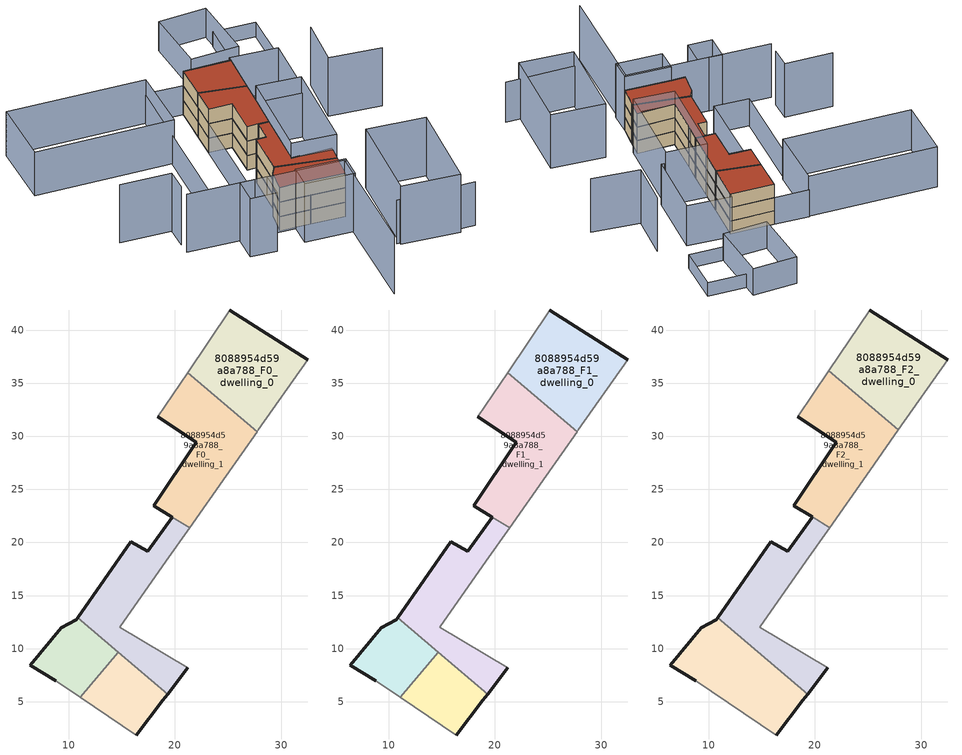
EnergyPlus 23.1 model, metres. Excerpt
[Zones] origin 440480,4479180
8088954d59a8a788_F0_dwelling_0
 floor ground (EU_floor_Construction): 27.87,30.62 32.5,37.23 25.16,41.91 21.2,36 27.76,30.46 z0
 wall outside (EU_wall_Construction): 25.16,41.91 32.5,37.23 z0:3
 wall adiabatic (EU_wall_Construction): 32.5,37.23 27.87,30.62 27.76,30.46 / 21.2,36 25.16,41.91 z0:3
 wall to 8088954d59a8a788_F0_dwelling_1 (EU_wall_Construction): 27.76,30.46 21.2,36 z0:3
8088954d59a8a788_F0_dwelling_1
 floor ground (EU_floor_Construction): 24.83,26.27 27.76,30.46 21.2,36 18.39,31.83 22,29.43 18.01,23.46 19.74,22.4 21.38,21.4 z0
 wall outside (EU_wall_Construction): 19.74,22.4 18.01,23.46 22,29.43 18.39,31.83 z0:3
 wall adiabatic (EU_wall_Construction): 18.39,31.83 21.2,36 / 27.76,30.46 24.83,26.27 21.38,21.4 z0:3
 wall to 8088954d59a8a788_F0_dwelling_2 (EU_wall_Construction): 21.38,21.4 19.74,22.4 z0:3
8088954d59a8a788_F0_dwelling_2
 floor ground (EU_floor_Construction): 19.32,5.72 21.22,8.18 14.79,12.02 19.18,18.29 21.38,21.4 19.74,22.4 17.43,19.16 15.86,20.08 10.82,12.9 z0
 wall outside (EU_wall_Construction): 21.22,8.18 19.32,5.72 / 10.82,12.9 15.86,20.08 17.43,19.16 19.74,22.4 z0:3
 wall adiabatic (EU_wall_Construction): 21.38,21.4 19.18,18.29 14.79,12.02 21.22,8.18 z0:3
 wall to 8088954d59a8a788_F0_dwelling_3 (EU_wall_Construction): 19.32,5.72 14.67,9.65 z0:3
 wall to 8088954d59a8a788_F0_dwelling_4 (EU_wall_Construction): 14.67,9.65 10.82,12.9 z0:3
8088954d59a8a788_F0_dwelling_3
 floor ground (EU_floor_Construction): 16.37,1.86 18.87,5.14 19.32,5.72 14.67,9.65 11.09,5.41 z0
 wall outside (EU_wall_Construction): 19.32,5.72 18.87,5.14 16.37,1.86 z0:3
 wall adiabatic (EU_wall_Construction): 16.37,1.86 11.09,5.41 z0:3
 wall to 8088954d59a8a788_F0_dwelling_4 (EU_wall_Construction): 11.09,5.41 14.67,9.65 z0:3
8088954d59a8a788_F0_dwelling_4
 floor ground (EU_floor_Construction): 11.09,5.41 14.67,9.65 10.82,12.9 10.71,12.74 9.3,11.98 6.38,8.45 8.78,6.97 z0
 wall outside (EU_wall_Construction): 8.78,6.97 6.38,8.45 9.3,11.98 10.71,12.74 10.82,12.9 z0:3
 wall adiabatic (EU_wall_Construction): 11.09,5.41 8.78,6.97 z0:3
8088954d59a8a788_F1_dwelling_0
 floor to 8088954d59a8a788_F0_dwelling_0 (EU_floor_Construction): 27.87,30.62 32.5,37.23 25.16,41.91 21.2,36 27.76,30.46 z3
 wall outside (EU_wall_Construction): 25.16,41.91 32.5,37.23 z3:6
 wall adiabatic (EU_wall_Construction): 32.5,37.23 27.87,30.62 27.76,30.46 / 21.2,36 25.16,41.91 z3:6
 wall to 8088954d59a8a788_F1_dwelling_1 (EU_wall_Construction): 27.76,30.46 21.2,36 z3:6
8088954d59a8a788_F1_dwelling_1
 floor to 8088954d59a8a788_F0_dwelling_1 (EU_floor_Construction): 24.83,26.27 27.76,30.46 21.2,36 18.39,31.83 22,29.43 18.01,23.46 19.74,22.4 21.38,21.4 z3
 wall outside (EU_wall_Construction): 19.74,22.4 18.01,23.46 22,29.43 18.39,31.83 z3:6
 wall adiabatic (EU_wall_Construction): 18.39,31.83 21.2,36 / 27.76,30.46 24.83,26.27 21.38,21.4 z3:6
 wall to 8088954d59a8a788_F1_dwelling_2 (EU_wall_Construction): 21.38,21.4 19.74,22.4 z3:6
 roof outside (EU_roof_Construction): 19.74,22.4 18.01,23.46 21.38,21.4 z6
8088954d59a8a788_F1_dwelling_2
 floor to 8088954d59a8a788_F0_dwelling_2 (EU_floor_Construction): 19.32,5.72 21.22,8.18 14.79,12.02 19.18,18.29 21.38,21.4 19.74,22.4 17.43,19.16 15.86,20.08 10.82,12.9 z3
 wall outside (EU_wall_Construction): 21.22,8.18 19.32,5.72 / 10.82,12.9 15.86,20.08 17.43,19.16 19.74,22.4 z3:6
 wall adiabatic (EU_wall_Construction): 21.38,21.4 19.18,18.29 14.79,12.02 21.22,8.18 z3:6
 wall to 8088954d59a8a788_F1_dwelling_3 (EU_wall_Construction): 19.32,5.72 14.67,9.65 z3:6
 wall to 8088954d59a8a788_F1_dwelling_4 (EU_wall_Construction): 14.67,9.65 10.82,12.9 z3:6
8088954d59a8a788_F1_dwelling_3
 floor to 8088954d59a8a788_F0_dwelling_3 (EU_floor_Construction): 16.37,1.86 18.87,5.14 19.32,5.72 14.67,9.65 11.09,5.41 z3
 wall outside (EU_wall_Construction): 19.32,5.72 18.87,5.14 16.37,1.86 z3:6
 wall adiabatic (EU_wall_Construction): 16.37,1.86 11.09,5.41 z3:6
 wall to 8088954d59a8a788_F1_dwelling_4 (EU_wall_Construction): 11.09,5.41 14.67,9.65 z3:6
8088954d59a8a788_F1_dwelling_4
 floor to 8088954d59a8a788_F0_dwelling_4 (EU_floor_Construction): 11.09,5.41 14.67,9.65 10.82,12.9 10.71,12.74 9.3,11.98 6.38,8.45 8.78,6.97 z3
 wall outside (EU_wall_Construction): 8.78,6.97 6.38,8.45 9.3,11.98 10.71,12.74 10.82,12.9 z3:6
 wall adiabatic (EU_wall_Construction): 11.09,5.41 8.78,6.97 z3:6
8088954d59a8a788_F2_dwelling_0
 floor to 8088954d59a8a788_F1_dwelling_0 (EU_floor_Construction): 27.87,30.62 32.5,37.23 25.16,41.91 21.31,36.17 z6
 wall outside (EU_wall_Construction): 25.16,41.91 32.5,37.23 z6:9
 wall adiabatic (EU_wall_Construction): 21.31,36.17 25.16,41.91 / 32.5,37.23 27.87,30.62 z6:9
 wall to 8088954d59a8a788_F2_dwelling_1 (EU_wall_Construction): 27.87,30.62 21.31,36.17 z6:9
 roof outside (EU_roof_Construction): 32.5,37.23 27.87,30.62 21.31,36.17 25.16,41.91 z9
8088954d59a8a788_F2_dwelling_1
 floor to 8088954d59a8a788_F1_dwelling_1 (EU_floor_Construction): 24.83,26.27 27.76,30.46 21.2,36 18.39,31.83 22,29.43 18.01,23.46 21.38,21.4 z6
 floor to 8088954d59a8a788_F1_dwelling_0 (EU_floor_Construction): 27.76,30.46 27.87,30.62 21.31,36.17 21.2,36.01 z6
 wall outside (EU_wall_Construction): 19.74,22.4 18.01,23.46 22,29.43 18.39,31.83 z6:9
 wall adiabatic (EU_wall_Construction): 18.39,31.83 21.31,36.17 / 27.87,30.62 24.83,26.27 21.38,21.4 z6:9
 wall to 8088954d59a8a788_F2_dwelling_2 (EU_wall_Construction): 21.38,21.4 19.74,22.4 z6:9
 roof outside (EU_roof_Construction): 27.87,30.62 24.83,26.27 21.38,21.4 19.74,22.4 18.01,23.46 22,29.43 18.39,31.83 21.31,36.17 z9
8088954d59a8a788_F2_dwelling_2
 floor to 8088954d59a8a788_F1_dwelling_2 (EU_floor_Construction): 19.32,5.72 21.22,8.18 14.79,12.02 19.18,18.29 21.38,21.4 19.74,22.4 17.43,19.16 15.86,20.08 10.82,12.9 z6
 wall outside (EU_wall_Construction): 21.22,8.18 19.32,5.72 / 10.82,12.9 15.86,20.08 17.43,19.16 19.74,22.4 z6:9
 wall adiabatic (EU_wall_Construction): 21.38,21.4 19.18,18.29 14.79,12.02 21.22,8.18 z6:9
 wall to 8088954d59a8a788_F2_dwelling_3 (EU_wall_Construction): 19.32,5.72 10.82,12.9 z6:9
 roof outside (EU_roof_Construction): 21.38,21.4 19.18,18.29 14.79,12.02 21.22,8.18 19.32,5.72 10.82,12.9 15.86,20.08 17.43,19.16 19.74,22.4 z9
8088954d59a8a788_F2_dwelling_3
 floor to 8088954d59a8a788_F1_dwelling_3 (EU_floor_Construction): 16.37,1.86 18.87,5.14 19.32,5.72 14.67,9.65 11.09,5.41 z6
 floor to 8088954d59a8a788_F1_dwelling_4 (EU_floor_Construction): 11.09,5.41 14.67,9.65 10.82,12.9 10.71,12.74 9.3,11.98 6.38,8.45 8.78,6.97 z6
 wall outside (EU_wall_Construction): 19.32,5.72 18.87,5.14 16.37,1.86 / 8.78,6.97 6.38,8.45 9.3,11.98 10.71,12.74 10.82,12.9 z6:9
 wall adiabatic (EU_wall_Construction): 16.37,1.86 8.78,6.97 z6:9
 roof outside (EU_roof_Construction): 19.32,5.72 18.87,5.14 16.37,1.86 8.78,6.97 6.38,8.45 9.3,11.98 10.71,12.74 10.82,12.9 z9
shading: 14.83,-9.82 26.95,-17.53 / 24.83,26.27 32.94,37.85 / 32.94,37.85 40.13,32.81 / 40.13,32.81 32.03,21.23 / 32.03,21.23 24.83,26.27 / -2.17,59.36 19.38,45.6 / 19.38,45.6 12.44,34.74 / 12.44,34.74 -9.1,48.49 / -9.1,48.49 -2.17,59.36 z0:9; -7.91,17.71 15.85,1.77 / 15.85,1.77 2.51,-18.12 / 46.85,15.9 39.09,21.58 / 39.09,21.58 44.77,29.35 / -12.13,28.58 -4.19,23.4 / -4.19,23.4 -6.56,19.76 / 25.43,4.08 34.25,-2.16 / 34.25,-2.16 23.93,-16.73 / 23.93,-16.73 15.12,-10.49 / 15.12,-10.49 25.43,4.08 / 8.78,6.97 16.37,1.86 / 16.37,1.86 13.8,-1.95 / 13.8,-1.95 6.21,3.16 / 6.21,3.16 8.78,6.97 / -2.71,8.15 0.13,12.33 / 0.13,12.33 4.18,9.58 / 4.18,9.58 1.34,5.4 / 1.34,5.4 -2.71,8.15 / 14.76,12.04 25.21,26.81 / 25.21,26.81 31.87,22.1 / 31.87,22.1 21.41,7.33 / 21.41,7.33 14.76,12.04 z0:12; 25.17,41.89 7.61,15.81 / 7.61,15.81 1.85,19.69 / 1.85,19.69 19.41,45.78 / 19.41,45.78 25.17,41.89 / 32.28,45.27 38.28,56.3 / 38.28,56.3 46.11,52.04 / 46.11,52.04 40.11,41.01 / 40.11,41.01 32.28,45.27 z0:6; 44.62,49.62 51.14,45.29 / 51.14,45.29 45.8,37.24 / 45.8,37.24 39.27,41.57 / 39.27,41.57 44.62,49.62 z0:3
[Building]
EU S2 Campaign: North Axis=0; Terrain=City; Solar Distribution=FullExterior
[Site:Location]
Madrid: Latitude=40.5; Longitude=-3.5; Time Zone=1; Elevation=609
[SizingPeriod:WeatherFileDays]
AnnualSizingPeriod: Begin Month=1; Begin Day of Month=1; End Month=12; End Day of Month=31; Day of Week for Start Day=Monday; Use Weather File Daylight Saving Period=No; Use Weather File Rain and Snow Indicators=No
[MATERIAL]
EU_InternalMass_Material: Roughness=MediumRough; Thickness=0.1; Conductivity=1; Density=1800; Specific Heat=900; Thermal Absorptance=0.9; Solar Absorptance=0.7; Visible Absorptance=0.7
[MATERIAL:NOMASS] Roughness=MediumRough; Thermal Absorptance=0.9; Solar Absorptance=0.7; Visible Absorptance=0.7
Name | Thermal Resistance
EU_wall_NoMass | 1.60022
EU_roof_NoMass | 1.57597
EU_floor_NoMass | 0.470652
[CONSTRUCTION]
EU_wall_Construction: EU_wall_NoMass
EU_roof_Construction: EU_roof_NoMass
EU_floor_Construction: EU_floor_NoMass
EU_InternalMass_Construction: EU_InternalMass_Material
[ZONE] Type=1; Multiplier=1; Ceiling Height=autocalculate; Floor Area=autocalculate; Part of Total Floor Area=Yes
Name | Volume
8088954d59a8a788_F0_dwelling_0; 8088954d59a8a788_F1_dwelling_0 | 199.02
8088954d59a8a788_F2_dwelling_0 | 193.86
8088954d59a8a788_F0_dwelling_1 | 201.834
8088954d59a8a788_F1_dwelling_1 | 201.847
8088954d59a8a788_F2_dwelling_1 | 206.959
8088954d59a8a788_F0_dwelling_2; 8088954d59a8a788_F1_dwelling_2; 8088954d59a8a788_F2_dwelling_2 | 180.73
8088954d59a8a788_F0_dwelling_3; 8088954d59a8a788_F1_dwelling_3 | 96.9419
8088954d59a8a788_F2_dwelling_3 | 193.866
8088954d59a8a788_F0_dwelling_4; 8088954d59a8a788_F1_dwelling_4 | 96.9324
[INTERNALMASS] Construction=EU_InternalMass_Construction
Name | Zone or ZoneList | Surface Area
8088954d59a8a788_F0_dwelling_0_EU_InternalMass | 8088954d59a8a788_F0_dwelling_0 | 66.3393
8088954d59a8a788_F0_dwelling_1_EU_InternalMass | 8088954d59a8a788_F0_dwelling_1 | 67.2754
8088954d59a8a788_F0_dwelling_2_EU_InternalMass | 8088954d59a8a788_F0_dwelling_2 | 60.2449
8088954d59a8a788_F0_dwelling_3_EU_InternalMass | 8088954d59a8a788_F0_dwelling_3 | 32.314
8088954d59a8a788_F0_dwelling_4_EU_InternalMass | 8088954d59a8a788_F0_dwelling_4 | 32.3106
8088954d59a8a788_F1_dwelling_0_EU_InternalMass | 8088954d59a8a788_F1_dwelling_0 | 66.3393
8088954d59a8a788_F1_dwelling_1_EU_InternalMass | 8088954d59a8a788_F1_dwelling_1 | 67.2754
8088954d59a8a788_F1_dwelling_2_EU_InternalMass | 8088954d59a8a788_F1_dwelling_2 | 60.2449
8088954d59a8a788_F1_dwelling_3_EU_InternalMass | 8088954d59a8a788_F1_dwelling_3 | 32.314
8088954d59a8a788_F1_dwelling_4_EU_InternalMass | 8088954d59a8a788_F1_dwelling_4 | 32.3106
8088954d59a8a788_F2_dwelling_0_EU_InternalMass | 8088954d59a8a788_F2_dwelling_0 | 64.6201
8088954d59a8a788_F2_dwelling_1_EU_InternalMass | 8088954d59a8a788_F2_dwelling_1 | 68.9946
8088954d59a8a788_F2_dwelling_2_EU_InternalMass | 8088954d59a8a788_F2_dwelling_2 | 60.2449
8088954d59a8a788_F2_dwelling_3_EU_InternalMass | 8088954d59a8a788_F2_dwelling_3 | 64.622
[OTHEREQUIPMENT] Fuel Type=Electricity; Design Level Calculation Method=Watts/Area; Power per Zone Floor Area=1; Fraction Latent=0; Fraction Radiant=0; Fraction Lost=0; Carbon Dioxide Generation Rate=0; EndUse Subcategory=EU_Step8_InternalGains
Name | Zone or ZoneList or Space or SpaceList | Schedule
EU_Step8_InternalGain_8088954d59a8a788_F0_dwelling_0_f000 | 8088954d59a8a788_F0_dwelling_0 | EU_Step8_GainSchedule_8088954d59a8a788_F0_dwelling_0_f000
EU_Step8_InternalGain_8088954d59a8a788_F0_dwelling_1_f000 | 8088954d59a8a788_F0_dwelling_1 | EU_Step8_GainSchedule_8088954d59a8a788_F0_dwelling_1_f000
EU_Step8_InternalGain_8088954d59a8a788_F0_dwelling_2_f000 | 8088954d59a8a788_F0_dwelling_2 | EU_Step8_GainSchedule_8088954d59a8a788_F0_dwelling_2_f000
EU_Step8_InternalGain_8088954d59a8a788_F0_dwelling_3_f000 | 8088954d59a8a788_F0_dwelling_3 | EU_Step8_GainSchedule_8088954d59a8a788_F0_dwelling_3_f000
EU_Step8_InternalGain_8088954d59a8a788_F0_dwelling_4_f000 | 8088954d59a8a788_F0_dwelling_4 | EU_Step8_GainSchedule_8088954d59a8a788_F0_dwelling_4_f000
EU_Step8_InternalGain_8088954d59a8a788_F1_dwelling_0_f000 | 8088954d59a8a788_F1_dwelling_0 | EU_Step8_GainSchedule_8088954d59a8a788_F1_dwelling_0_f000
EU_Step8_InternalGain_8088954d59a8a788_F1_dwelling_1_f000 | 8088954d59a8a788_F1_dwelling_1 | EU_Step8_GainSchedule_8088954d59a8a788_F1_dwelling_1_f000
EU_Step8_InternalGain_8088954d59a8a788_F1_dwelling_2_f000 | 8088954d59a8a788_F1_dwelling_2 | EU_Step8_GainSchedule_8088954d59a8a788_F1_dwelling_2_f000
EU_Step8_InternalGain_8088954d59a8a788_F1_dwelling_3_f000 | 8088954d59a8a788_F1_dwelling_3 | EU_Step8_GainSchedule_8088954d59a8a788_F1_dwelling_3_f000
EU_Step8_InternalGain_8088954d59a8a788_F1_dwelling_4_f000 | 8088954d59a8a788_F1_dwelling_4 | EU_Step8_GainSchedule_8088954d59a8a788_F1_dwelling_4_f000
EU_Step8_InternalGain_8088954d59a8a788_F2_dwelling_0_f000 | 8088954d59a8a788_F2_dwelling_0 | EU_Step8_GainSchedule_8088954d59a8a788_F2_dwelling_0_f000
EU_Step8_InternalGain_8088954d59a8a788_F2_dwelling_1_f000 | 8088954d59a8a788_F2_dwelling_1 | EU_Step8_GainSchedule_8088954d59a8a788_F2_dwelling_1_f000
EU_Step8_InternalGain_8088954d59a8a788_F2_dwelling_2_f000 | 8088954d59a8a788_F2_dwelling_2 | EU_Step8_GainSchedule_8088954d59a8a788_F2_dwelling_2_f000
EU_Step8_InternalGain_8088954d59a8a788_F2_dwelling_3_f000 | 8088954d59a8a788_F2_dwelling_3 | EU_Step8_GainSchedule_8088954d59a8a788_F2_dwelling_3_f000
[ZONEVENTILATION:DESIGNFLOWRATE] Schedule=EU_AlwaysOn; Design Flow Rate Calculation Method=AirChanges/Hour; Air Changes per Hour=0.480704; Ventilation Type=Natural; Fan Pressure Rise=0; Fan Total Efficiency=1; Constant Term Coefficient=1; Temperature Term Coefficient=0; Velocity Term Coefficient=0; Velocity Squared Term Coefficient=0; Minimum Indoor Temperature=-100; Maximum Indoor Temperature=100; Delta Temperature=-100; Minimum Outdoor Temperature=-100; Maximum Outdoor Temperature=100; Maximum Wind Speed=40
Name | Zone or ZoneList or Space or SpaceList
EU_ConstantAir_8088954d59a8a788_F0_dwelling_0 | 8088954d59a8a788_F0_dwelling_0
EU_ConstantAir_8088954d59a8a788_F0_dwelling_1 | 8088954d59a8a788_F0_dwelling_1
EU_ConstantAir_8088954d59a8a788_F0_dwelling_2 | 8088954d59a8a788_F0_dwelling_2
EU_ConstantAir_8088954d59a8a788_F0_dwelling_3 | 8088954d59a8a788_F0_dwelling_3
EU_ConstantAir_8088954d59a8a788_F0_dwelling_4 | 8088954d59a8a788_F0_dwelling_4
EU_ConstantAir_8088954d59a8a788_F1_dwelling_0 | 8088954d59a8a788_F1_dwelling_0
EU_ConstantAir_8088954d59a8a788_F1_dwelling_1 | 8088954d59a8a788_F1_dwelling_1
EU_ConstantAir_8088954d59a8a788_F1_dwelling_2 | 8088954d59a8a788_F1_dwelling_2
EU_ConstantAir_8088954d59a8a788_F1_dwelling_3 | 8088954d59a8a788_F1_dwelling_3
EU_ConstantAir_8088954d59a8a788_F1_dwelling_4 | 8088954d59a8a788_F1_dwelling_4
EU_ConstantAir_8088954d59a8a788_F2_dwelling_0 | 8088954d59a8a788_F2_dwelling_0
EU_ConstantAir_8088954d59a8a788_F2_dwelling_1 | 8088954d59a8a788_F2_dwelling_1
EU_ConstantAir_8088954d59a8a788_F2_dwelling_2 | 8088954d59a8a788_F2_dwelling_2
EU_ConstantAir_8088954d59a8a788_F2_dwelling_3 | 8088954d59a8a788_F2_dwelling_3
[HVACTEMPLATE:THERMOSTAT] Constant Heating Setpoint=20; Constant Cooling Setpoint=50
EU_HeatOnly_8088954d59a8a788_F0_dwelling_0; EU_HeatOnly_8088954d59a8a788_F0_dwelling_1; EU_HeatOnly_8088954d59a8a788_F0_dwelling_2; EU_HeatOnly_8088954d59a8a788_F0_dwelling_3; EU_HeatOnly_8088954d59a8a788_F0_dwelling_4; EU_HeatOnly_8088954d59a8a788_F1_dwelling_0; EU_HeatOnly_8088954d59a8a788_F1_dwelling_1; EU_HeatOnly_8088954d59a8a788_F1_dwelling_2; EU_HeatOnly_8088954d59a8a788_F1_dwelling_3; EU_HeatOnly_8088954d59a8a788_F1_dwelling_4; EU_HeatOnly_8088954d59a8a788_F2_dwelling_0; EU_HeatOnly_8088954d59a8a788_F2_dwelling_1; EU_HeatOnly_8088954d59a8a788_F2_dwelling_2; EU_HeatOnly_8088954d59a8a788_F2_dwelling_3
[HVACTEMPLATE:ZONE:IDEALLOADSAIRSYSTEM] System Availability Schedule=EU_AlwaysOn; Maximum Heating Supply Air Temperature=50; Minimum Cooling Supply Air Temperature=13; Maximum Heating Supply Air Humidity Ratio=0.0156; Minimum Cooling Supply Air Humidity Ratio=0.0077; Heating Limit=NoLimit; Cooling Limit=NoLimit; Heating Availability Schedule=EU_AlwaysOn; Cooling Availability Schedule=EU_CoolingOff; Dehumidification Control Type=ConstantSensibleHeatRatio; Cooling Sensible Heat Ratio=0.7; Dehumidification Setpoint=60; Humidification Control Type=None; Humidification Setpoint=30; Outdoor Air Method=None; Outdoor Air Flow Rate per Person=0.00944; Outdoor Air Flow Rate per Zone Floor Area=0; Outdoor Air Flow Rate per Zone=0; Demand Controlled Ventilation Type=None; Outdoor Air Economizer Type=NoEconomizer; Heat Recovery Type=None; Sensible Heat Recovery Effectiveness=0.7; Latent Heat Recovery Effectiveness=0.65
Name | Template Thermostat
8088954d59a8a788_F0_dwelling_0 | EU_HeatOnly_8088954d59a8a788_F0_dwelling_0
8088954d59a8a788_F0_dwelling_1 | EU_HeatOnly_8088954d59a8a788_F0_dwelling_1
8088954d59a8a788_F0_dwelling_2 | EU_HeatOnly_8088954d59a8a788_F0_dwelling_2
8088954d59a8a788_F0_dwelling_3 | EU_HeatOnly_8088954d59a8a788_F0_dwelling_3
8088954d59a8a788_F0_dwelling_4 | EU_HeatOnly_8088954d59a8a788_F0_dwelling_4
8088954d59a8a788_F1_dwelling_0 | EU_HeatOnly_8088954d59a8a788_F1_dwelling_0
8088954d59a8a788_F1_dwelling_1 | EU_HeatOnly_8088954d59a8a788_F1_dwelling_1
8088954d59a8a788_F1_dwelling_2 | EU_HeatOnly_8088954d59a8a788_F1_dwelling_2
8088954d59a8a788_F1_dwelling_3 | EU_HeatOnly_8088954d59a8a788_F1_dwelling_3
8088954d59a8a788_F1_dwelling_4 | EU_HeatOnly_8088954d59a8a788_F1_dwelling_4
8088954d59a8a788_F2_dwelling_0 | EU_HeatOnly_8088954d59a8a788_F2_dwelling_0
8088954d59a8a788_F2_dwelling_1 | EU_HeatOnly_8088954d59a8a788_F2_dwelling_1
8088954d59a8a788_F2_dwelling_2 | EU_HeatOnly_8088954d59a8a788_F2_dwelling_2
8088954d59a8a788_F2_dwelling_3 | EU_HeatOnly_8088954d59a8a788_F2_dwelling_3
[SIZING:ZONE] Zone Cooling Design Supply Air Temperature Input Method=SupplyAirTemperature; Zone Cooling Design Supply Air Temperature=13; Zone Heating Design Supply Air Temperature Input Method=SupplyAirTemperature; Zone Heating Design Supply Air Temperature=50; Zone Cooling Design Supply Air Humidity Ratio=0.008; Zone Heating Design Supply Air Humidity Ratio=0.008; Cooling Design Air Flow Method=DesignDay; Cooling Design Air Flow Rate=0; Cooling Minimum Air Flow per Zone Floor Area=0.000762; Cooling Minimum Air Flow=0; Cooling Minimum Air Flow Fraction=0.2; Heating Design Air Flow Method=DesignDay; Heating Design Air Flow Rate=0; Heating Maximum Air Flow per Zone Floor Area=0.002032; Heating Maximum Air Flow=0.141576; Heating Maximum Air Flow Fraction=0.3; Account for Dedicated Outdoor Air System=No; Dedicated Outdoor Air System Control Strategy=NeutralSupplyAir; Dedicated Outdoor Air Low Setpoint Temperature for Design=autosize; Dedicated Outdoor Air High Setpoint Temperature for Design=autosize; Zone Load Sizing Method=Sensible Load Only No Latent Load; Zone Latent Cooling Design Supply Air Humidity Ratio Input Method=HumidityRatioDifference; Zone Cooling Design Supply Air Humidity Ratio Difference=0.005; Zone Latent Heating Design Supply Air Humidity Ratio Input Method=HumidityRatioDifference; Zone Humidification Design Supply Air Humidity Ratio Difference=0.005
8088954d59a8a788_F0_dwelling_0; 8088954d59a8a788_F0_dwelling_1; 8088954d59a8a788_F0_dwelling_2; 8088954d59a8a788_F0_dwelling_3; 8088954d59a8a788_F0_dwelling_4; 8088954d59a8a788_F1_dwelling_0; 8088954d59a8a788_F1_dwelling_1; 8088954d59a8a788_F1_dwelling_2; 8088954d59a8a788_F1_dwelling_3; 8088954d59a8a788_F1_dwelling_4; 8088954d59a8a788_F2_dwelling_0; 8088954d59a8a788_F2_dwelling_1; 8088954d59a8a788_F2_dwelling_2; 8088954d59a8a788_F2_dwelling_3
[SCHEDULE:CONSTANT]
Name | Hourly Value
EU_AlwaysOn | 1
EU_CoolingOff | 0
[SCHEDULE:FILE] Column Number=1; Rows to Skip at Top=0; Number of Hours of Data=8760; Column Separator=Comma; Interpolate to Timestep=No; Minutes per Item=60; Adjust Schedule for Daylight Savings=Yes
Name | File
EU_Step8_GainSchedule_8088954d59a8a788_F0_dwelling_0_f000 | ../../schedules/8088954d59a8a788/8088954d59a8a788_F0_dwelling_0_f000_gain.csv
EU_Step8_GainSchedule_8088954d59a8a788_F0_dwelling_1_f000 | ../../schedules/8088954d59a8a788/8088954d59a8a788_F0_dwelling_1_f000_gain.csv
EU_Step8_GainSchedule_8088954d59a8a788_F0_dwelling_2_f000 | ../../schedules/8088954d59a8a788/8088954d59a8a788_F0_dwelling_2_f000_gain.csv
EU_Step8_GainSchedule_8088954d59a8a788_F0_dwelling_3_f000 | ../../schedules/8088954d59a8a788/8088954d59a8a788_F0_dwelling_3_f000_gain.csv
EU_Step8_GainSchedule_8088954d59a8a788_F0_dwelling_4_f000 | ../../schedules/8088954d59a8a788/8088954d59a8a788_F0_dwelling_4_f000_gain.csv
EU_Step8_GainSchedule_8088954d59a8a788_F1_dwelling_0_f000 | ../../schedules/8088954d59a8a788/8088954d59a8a788_F1_dwelling_0_f000_gain.csv
EU_Step8_GainSchedule_8088954d59a8a788_F1_dwelling_1_f000 | ../../schedules/8088954d59a8a788/8088954d59a8a788_F1_dwelling_1_f000_gain.csv
EU_Step8_GainSchedule_8088954d59a8a788_F1_dwelling_2_f000 | ../../schedules/8088954d59a8a788/8088954d59a8a788_F1_dwelling_2_f000_gain.csv
EU_Step8_GainSchedule_8088954d59a8a788_F1_dwelling_3_f000 | ../../schedules/8088954d59a8a788/8088954d59a8a788_F1_dwelling_3_f000_gain.csv
EU_Step8_GainSchedule_8088954d59a8a788_F1_dwelling_4_f000 | ../../schedules/8088954d59a8a788/8088954d59a8a788_F1_dwelling_4_f000_gain.csv
EU_Step8_GainSchedule_8088954d59a8a788_F2_dwelling_0_f000 | ../../schedules/8088954d59a8a788/8088954d59a8a788_F2_dwelling_0_f000_gain.csv
EU_Step8_GainSchedule_8088954d59a8a788_F2_dwelling_1_f000 | ../../schedules/8088954d59a8a788/8088954d59a8a788_F2_dwelling_1_f000_gain.csv
EU_Step8_GainSchedule_8088954d59a8a788_F2_dwelling_2_f000 | ../../schedules/8088954d59a8a788/8088954d59a8a788_F2_dwelling_2_f000_gain.csv
EU_Step8_GainSchedule_8088954d59a8a788_F2_dwelling_3_f000 | ../../schedules/8088954d59a8a788/8088954d59a8a788_F2_dwelling_3_f000_gain.csv
